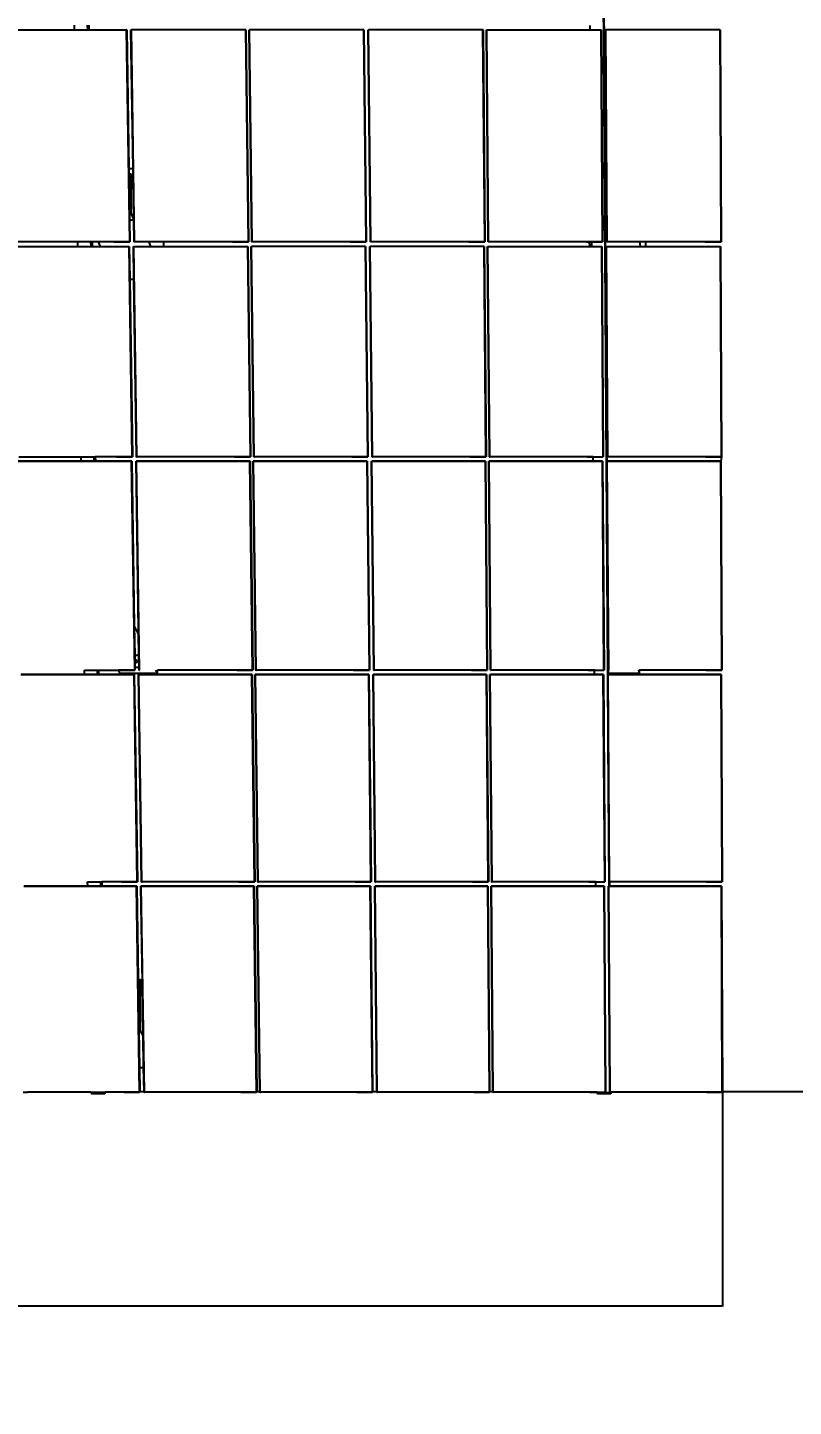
# Model space of a CAD drawing. Header units: inches. Extents: x -1856 to 1878, y -1863 to 1709.
# Drawn here: x -509 to -99, y 499 to 1237 of the extents above; entities that cross this region are included whole.
import ezdxf

# ---------------------------------------------------------------- set-up
doc = ezdxf.new("R2010")
doc.units = ezdxf.units.IN
doc.header["$MEASUREMENT"] = 0
doc.dimstyles.get("Standard").update_dxf_attribs({"dimtxt": 36, "dimasz": 0.18, "dimexe": 0.18, "dimexo": 0.0625, "dimgap": 0.09, "dimtad": 0, "dimtih": 1, "dimtoh": 1, "dimdec": 4, "dimzin": 0, "dimdsep": 46, "dimtxsty": 'Standard', "dimcen": 0.09, "dimclrd": 1, "dimclre": 1, "dimclrt": 1, "dimadec": 0, "dimazin": 0, "dimtfac": 1, "dimtdec": 4, "dimtofl": 0, "dimtmove": 0, "dimatfit": 3, "dimfxl": 1, "dimtolj": 1, "dimtzin": 0, "dimarcsym": 0})

# ---------------------------------------------------------------- blocks, each defined once
blk = doc.blocks.new('*D6')
at = {"color": 1, "lineweight": -2, "transparency": 16777216}
for p, q in [((-1632.23, 667.57), (-1632.23, 552.8)), ((-136.87, 667.83), (-136.87, 552.8)), ((-1632.05, 552.98), (-986.64, 552.98)), ((-137.05, 552.98), (-782.46, 552.98))]:
    blk.add_line(p, q, dxfattribs=at)
at = {"color": 1, "transparency": 16777216}
for points in [[(-1632.05, 553.01), (-1632.05, 552.95), (-1632.23, 552.98)], [(-137.05, 553.01), (-137.05, 552.95), (-136.87, 552.98)]]:
    blk.add_solid(points, dxfattribs=at)
at = {"layer": 'Defpoints', "color": 0, "transparency": 16777216}
for p in [(-1632.23, 667.63), (-136.87, 667.9), (-136.87, 552.98)]:
    blk.add_point(p, dxfattribs=at)
at = {"color": 1, "transparency": 16777216, "insert": (-884.55, 552.98), "char_height": 36, "attachment_point": 5}
blk.add_mtext('\\A1;106\' 11"', dxfattribs=at)

msp = doc.modelspace()

# ---------------------------------------------------------------- linework, layer by layer
for p, q in [((-198.28768, 891.10501), (-202.77583, 1591.82129)), ((-201.1987, 1384.15431), (-199.95598, 1189.83793)), ((-517.11487, 1236.29785), (-483.86446, 1236.29728)), ((-483.86446, 1236.29728), (-483.90159, 1238.69988)), ((-483.86446, 1236.29728), (-476.75067, 1236.29716)), ((-476.75067, 1236.29716), (-476.78726, 1238.69976)), ((-476.75067, 1236.29716), (-476.16676, 1236.29715)), ((-476.2033, 1238.69975), (-476.16676, 1236.29715)), ((-476.16676, 1236.29715), (-455.95873, 1236.29682)), ((-454.26969, 1122.77444), (-455.95873, 1236.29682)), ((-455.86564, 1236.27039), (-455.95873, 1236.29682)), ((-455.86564, 1236.27039), (-454.75953, 1161.91232)), ((-453.58499, 1236.29682), (-453.39695, 1236.29575)), ((-452.48402, 1161.91232), (-453.58499, 1236.29682)), ((-453.39695, 1236.29575), (-453.30774, 1236.29682)), ((-451.7174, 1122.77338), (-453.39695, 1236.29575)), ((-392.1516, 1236.29579), (-453.30774, 1236.29682)), ((-390.69893, 1122.77342), (-392.1516, 1236.29579)), ((-392.07153, 1236.26936), (-392.1516, 1236.29579)), ((-392.07153, 1236.26936), (-390.61945, 1122.77019)), ((-390.32566, 1236.29437), (-390.13763, 1236.2933)), ((-388.87975, 1122.77201), (-390.32566, 1236.29437)), ((-390.13763, 1236.2933), (-390.04842, 1236.29437)), ((-388.69241, 1122.77095), (-390.13763, 1236.2933)), ((-328.89229, 1236.29334), (-390.04842, 1236.29437)), ((-327.67395, 1122.77099), (-328.89229, 1236.29334)), ((-328.82513, 1236.26691), (-328.89229, 1236.29334)), ((-328.82513, 1236.26691), (-327.60729, 1122.76775)), ((-326.51854, 1236.29334), (-326.33051, 1236.29227)), ((-325.309, 1122.77099), (-326.51854, 1236.29334)), ((-326.33051, 1236.29227), (-326.24129, 1236.29334)), ((-325.12166, 1122.76993), (-326.33051, 1236.29227)), ((-265.08517, 1236.29231), (-326.24129, 1236.29334)), ((-264.1032, 1122.76997), (-265.08517, 1236.29231)), ((-265.03105, 1236.26588), (-265.08517, 1236.29231)), ((-265.03105, 1236.26588), (-264.04947, 1122.76673)), ((-263.25924, 1236.29089), (-263.07121, 1236.28982)), ((-262.28403, 1122.76856), (-263.25924, 1236.29089)), ((-263.07121, 1236.28982), (-262.98199, 1236.29089)), ((-262.09669, 1122.7675), (-263.07121, 1236.28982)), ((-262.98199, 1236.29089), (-207.61241, 1236.28996)), ((-207.61241, 1236.28996), (-207.62834, 1238.69255)), ((-207.61241, 1236.28996), (-201.82587, 1236.28986)), ((-201.07823, 1122.76754), (-201.82587, 1236.28986)), ((-201.78466, 1236.26343), (-201.82587, 1236.28986)), ((-201.78466, 1236.26343), (-201.03733, 1122.7643)), ((-199.45213, 1236.28986), (-199.2641, 1236.28879)), ((-199.13957, 1188.26559), (-199.45213, 1236.28986)), ((-199.2641, 1236.28879), (-199.17488, 1236.28986)), ((-198.52595, 1122.76648), (-199.2641, 1236.28879)), ((-138.01877, 1236.28883), (-199.17488, 1236.28986)), ((-137.50749, 1122.76652), (-138.01877, 1236.28883)), ((-137.99059, 1236.26241), (-138.01877, 1236.28883)), ((-137.99059, 1236.26241), (-137.47952, 1122.76328)), ((-199.95598, 1189.83793), (-199.89763, 1189.78101)), ((-199.95598, 1189.83793), (-199.91822, 1183.93227)), ((-199.89763, 1189.78101), (-199.26745, 1188.72018)), ((-199.26745, 1188.72018), (-199.13957, 1188.26559)), ((-199.82611, 1184.02669), (-199.91822, 1183.93227)), ((-199.91822, 1183.93227), (-199.67693, 1146.20275)), ((-199.22249, 1185.10286), (-199.82611, 1184.02669)), ((-199.12156, 1185.49917), (-199.22249, 1185.10286)), ((-199.12156, 1185.49917), (-199.13957, 1188.26559)), ((-198.86311, 1145.7887), (-199.12156, 1185.49917)), ((-452.48402, 1161.91232), (-454.75953, 1161.91232)), ((-454.75953, 1161.91232), (-454.7198, 1159.242)), ((-454.7198, 1159.242), (-453.62692, 1159.242)), ((-454.7198, 1159.242), (-454.41351, 1138.6514)), ((-453.62692, 1159.242), (-453.62692, 1138.6514)), ((-452.39802, 1156.10155), (-453.62692, 1159.242)), ((-452.39802, 1156.10155), (-452.48402, 1161.91232)), ((-452.08235, 1134.77439), (-452.39802, 1156.10155)), ((-199.00163, 1145.82398), (-199.67693, 1146.20275)), ((-199.67693, 1146.20275), (-199.66056, 1143.6438)), ((-198.86311, 1145.7887), (-199.00163, 1145.82398)), ((-198.84384, 1142.82708), (-198.86311, 1145.7887)), ((-453.62692, 1138.6514), (-454.41351, 1138.6514)), ((-454.41351, 1138.6514), (-454.3526, 1134.55691)), ((-452.08235, 1134.77439), (-453.62692, 1138.6514)), ((-198.84384, 1142.82708), (-199.66056, 1143.6438)), ((-199.66056, 1143.6438), (-199.66041, 1143.62069)), ((-198.84369, 1142.80397), (-199.66041, 1143.62069)), ((-199.66041, 1143.62069), (-199.62863, 1138.6514)), ((-198.81666, 1138.6514), (-199.62863, 1138.6514)), ((-199.62863, 1138.6514), (-199.60245, 1134.55691)), ((-198.84369, 1142.80397), (-198.84384, 1142.82708)), ((-198.81666, 1138.6514), (-198.84369, 1142.80397)), ((-198.79001, 1134.55691), (-198.81666, 1138.6514)), ((-454.3526, 1134.55691), (-452.07913, 1134.55691)), ((-454.3526, 1134.55691), (-454.17728, 1122.77121)), ((-452.07913, 1134.55691), (-452.08235, 1134.77439)), ((-451.90474, 1122.77444), (-452.07913, 1134.55691)), ((-199.60245, 1134.55691), (-198.79001, 1134.55691)), ((-199.60245, 1134.55691), (-199.39955, 1102.83141)), ((-198.71328, 1122.76754), (-198.79001, 1134.55691)), ((-482.10964, 1122.77167), (-515.37065, 1122.77223)), ((-454.26969, 1122.77444), (-515.19929, 1122.77546)), ((-482.07242, 1120.36373), (-482.10964, 1122.77167)), ((-475.02166, 1122.77155), (-482.10964, 1122.77167)), ((-474.98498, 1120.36362), (-475.02166, 1122.77155)), ((-474.44039, 1122.77154), (-475.02166, 1122.77155)), ((-474.44039, 1122.77154), (-474.40378, 1120.36361)), ((-470.98787, 1122.77149), (-474.44039, 1122.77154)), ((-469.97776, 1120.36353), (-470.98787, 1122.77149)), ((-454.17728, 1122.77121), (-470.98787, 1122.77149)), ((-462.77202, 1122.77444), (-454.26967, 1122.77302)), ((-454.17728, 1122.77121), (-454.26969, 1122.77444)), ((-454.26967, 1122.77302), (-454.26969, 1122.77444)), ((-452.20225, 1122.77338), (-452.26984, 1122.77338)), ((-451.90474, 1122.77444), (-451.99362, 1122.77338)), ((-451.90474, 1122.77444), (-451.81282, 1122.77121)), ((-451.7174, 1122.77338), (-451.90474, 1122.77444)), ((-443.91645, 1122.77107), (-451.81282, 1122.77121)), ((-451.62852, 1122.77444), (-451.7174, 1122.77338)), ((-390.69893, 1122.77342), (-451.62852, 1122.77444)), ((-442.96441, 1120.36312), (-443.91645, 1122.77107)), ((-436.03279, 1122.77094), (-443.91645, 1122.77107)), ((-436.03279, 1120.36301), (-436.03279, 1122.77094)), ((-390.61945, 1122.77019), (-436.03279, 1122.77094)), ((-399.20126, 1122.77342), (-390.69891, 1122.772)), ((-390.61945, 1122.77019), (-390.69893, 1122.77342)), ((-390.69891, 1122.772), (-390.69893, 1122.77342)), ((-389.17727, 1122.77095), (-389.24486, 1122.77095)), ((-388.87975, 1122.77201), (-388.96864, 1122.77095)), ((-388.87975, 1122.77201), (-388.80065, 1122.76877)), ((-388.69241, 1122.77095), (-388.87975, 1122.77201)), ((-327.60729, 1122.76775), (-388.80065, 1122.76877)), ((-388.60353, 1122.77201), (-388.69241, 1122.77095)), ((-327.67395, 1122.77099), (-388.60353, 1122.77201)), ((-336.17628, 1122.77098), (-327.67393, 1122.76957)), ((-327.60729, 1122.76775), (-327.67395, 1122.77099)), ((-327.67393, 1122.76957), (-327.67395, 1122.77099)), ((-325.60651, 1122.76993), (-325.6741, 1122.76993)), ((-325.309, 1122.77099), (-325.39788, 1122.76993)), ((-325.309, 1122.77099), (-325.24283, 1122.76775)), ((-325.12166, 1122.76993), (-325.309, 1122.77099)), ((-264.04947, 1122.76673), (-325.24283, 1122.76775)), ((-325.03278, 1122.77099), (-325.12166, 1122.76993)), ((-264.1032, 1122.76997), (-325.03278, 1122.77099)), ((-272.60552, 1122.76996), (-264.10318, 1122.76855)), ((-264.04947, 1122.76673), (-264.1032, 1122.76997)), ((-264.10318, 1122.76855), (-264.1032, 1122.76997)), ((-262.58155, 1122.7675), (-262.64914, 1122.7675)), ((-262.28403, 1122.76856), (-262.37291, 1122.7675)), ((-262.28403, 1122.76856), (-262.23068, 1122.76532)), ((-262.09669, 1122.7675), (-262.28403, 1122.76856)), ((-208.16983, 1122.76442), (-262.23068, 1122.76532)), ((-262.00781, 1122.76856), (-262.09669, 1122.7675)), ((-201.07823, 1122.76754), (-262.00781, 1122.76856)), ((-209.58056, 1122.76753), (-201.07822, 1122.76611)), ((-207.72338, 1120.35648), (-208.16983, 1122.76442)), ((-206.85947, 1122.7644), (-208.16983, 1122.76442)), ((-206.8435, 1120.35646), (-206.85947, 1122.7644)), ((-201.03733, 1122.7643), (-206.85947, 1122.7644)), ((-201.03733, 1122.7643), (-201.07823, 1122.76754)), ((-201.07822, 1122.76611), (-201.07823, 1122.76754)), ((-199.0108, 1122.76648), (-199.07839, 1122.76648)), ((-198.71328, 1122.76754), (-198.80217, 1122.76648)), ((-198.71328, 1122.76754), (-198.67286, 1122.7643)), ((-198.52595, 1122.76648), (-198.71328, 1122.76754)), ((-181.09869, 1122.76401), (-198.67286, 1122.7643)), ((-198.43706, 1122.76754), (-198.52595, 1122.76648)), ((-137.50749, 1122.76652), (-198.43706, 1122.76754)), ((-180.71029, 1120.35606), (-181.09869, 1122.76401)), ((-177.88361, 1122.76395), (-181.09869, 1122.76401)), ((-177.88361, 1120.35602), (-177.88361, 1122.76395)), ((-137.47952, 1122.76328), (-177.88361, 1122.76395)), ((-146.00982, 1122.76651), (-137.50749, 1122.76509)), ((-137.47952, 1122.76328), (-137.50749, 1122.76652)), ((-137.50749, 1122.76509), (-137.50749, 1122.76652)), ((-515.52369, 1120.3643), (-482.07242, 1120.36373)), ((-482.07242, 1120.36373), (-474.98498, 1120.36362)), ((-474.98498, 1120.36362), (-474.40378, 1120.36361)), ((-474.40378, 1120.36361), (-469.97776, 1120.36353)), ((-469.97776, 1120.36353), (-454.5989, 1120.36328)), ((-452.92125, 1007.69662), (-454.5989, 1120.36328)), ((-454.50644, 1120.36053), (-454.5989, 1120.36328)), ((-454.50644, 1120.36053), (-454.24547, 1102.83141)), ((-452.23414, 1120.36328), (-452.04681, 1120.36222)), ((-451.97444, 1102.83141), (-452.23414, 1120.36328)), ((-452.04681, 1120.36222), (-451.95794, 1120.36328)), ((-450.37859, 1007.69637), (-452.04681, 1120.36222)), ((-451.95794, 1120.36328), (-442.96441, 1120.36312)), ((-442.96441, 1120.36312), (-436.03279, 1120.36301)), ((-436.03279, 1120.36301), (-391.03316, 1120.36226)), ((-389.59009, 1007.69561), (-391.03316, 1120.36226)), ((-390.95362, 1120.35951), (-391.03316, 1120.36226)), ((-390.95362, 1120.35951), (-389.51114, 1007.7157)), ((-389.21413, 1120.36084), (-389.02681, 1120.35978)), ((-387.77777, 1007.69421), (-389.21413, 1120.36084)), ((-389.02681, 1120.35978), (-388.93793, 1120.36084)), ((-387.59115, 1007.69396), (-389.02681, 1120.35978)), ((-328.01316, 1120.35982), (-388.93793, 1120.36084)), ((-326.80266, 1007.69319), (-328.01316, 1120.35982)), ((-327.94644, 1120.35708), (-328.01316, 1120.35982)), ((-327.94644, 1120.35708), (-326.73643, 1007.71329)), ((-325.6484, 1120.35982), (-325.46107, 1120.35876)), ((-324.44662, 1007.69319), (-325.6484, 1120.35982)), ((-325.46107, 1120.35876), (-325.3722, 1120.35982)), ((-324.26, 1007.69295), (-325.46107, 1120.35876)), ((-264.44743, 1120.3588), (-325.3722, 1120.35982)), ((-263.47151, 1007.69218), (-264.44743, 1120.3588)), ((-264.39364, 1120.35606), (-264.44743, 1120.3588)), ((-264.39364, 1120.35606), (-263.41812, 1007.71228)), ((-262.6284, 1120.35739), (-262.44108, 1120.35633)), ((-261.6592, 1007.69078), (-262.6284, 1120.35739)), ((-262.44108, 1120.35633), (-262.3522, 1120.35739)), ((-261.47257, 1007.69053), (-262.44108, 1120.35633)), ((-262.3522, 1120.35739), (-207.72338, 1120.35648)), ((-207.72338, 1120.35648), (-206.8435, 1120.35646)), ((-206.8435, 1120.35646), (-201.42744, 1120.35637)), ((-200.68409, 1007.68977), (-201.42744, 1120.35637)), ((-201.38647, 1120.35363), (-201.42744, 1120.35637)), ((-201.38647, 1120.35363), (-200.64342, 1007.70986)), ((-199.06268, 1120.35637), (-198.87536, 1120.35531)), ((-198.94841, 1102.83141), (-199.06268, 1120.35637)), ((-198.87536, 1120.35531), (-198.78648, 1120.35637)), ((-198.14143, 1007.68952), (-198.87536, 1120.35531)), ((-198.78648, 1120.35637), (-180.71029, 1120.35606)), ((-180.71029, 1120.35606), (-177.88361, 1120.35602)), ((-177.88361, 1120.35602), (-137.86172, 1120.35535)), ((-137.35296, 1007.68875), (-137.86172, 1120.35535)), ((-137.83368, 1120.35261), (-137.86172, 1120.35535)), ((-137.83368, 1120.35261), (-137.32512, 1007.70885)), ((-454.24547, 1102.83141), (-451.97444, 1102.83141)), ((-454.24547, 1102.83141), (-452.82946, 1007.71672)), ((-450.56521, 1007.69662), (-451.97444, 1102.83141)), ((-199.39955, 1102.83141), (-198.94841, 1102.83141)), ((-199.39955, 1102.83141), (-198.47211, 957.81115)), ((-198.32806, 1007.68977), (-198.94841, 1102.83141)), ((-514.11544, 1005.32369), (-480.29419, 1005.32321)), ((-453.24931, 1005.30218), (-513.94448, 1005.30319)), ((-513.6212, 1007.69763), (-480.33089, 1007.69698)), ((-480.29419, 1005.32321), (-480.33089, 1007.69698)), ((-480.33089, 1007.69698), (-473.26905, 1007.69684)), ((-480.29419, 1005.32321), (-473.2329, 1005.32309)), ((-473.2329, 1005.32309), (-473.26905, 1007.69684)), ((-473.26905, 1007.69684), (-472.69046, 1007.69683)), ((-473.2329, 1005.32309), (-472.65437, 1005.32308)), ((-472.69046, 1007.69683), (-472.65437, 1005.32308)), ((-452.92125, 1007.69662), (-472.69046, 1007.69683)), ((-472.65437, 1005.32308), (-453.15746, 1005.32276)), ((-461.39153, 1007.69661), (-452.92123, 1007.69521)), ((-453.15746, 1005.32276), (-453.24931, 1005.30218)), ((-451.58291, 893.48161), (-453.24931, 1005.30218)), ((-453.15746, 1005.32276), (-451.84798, 917.43396)), ((-452.82946, 1007.71672), (-452.92125, 1007.69662)), ((-452.92123, 1007.69521), (-452.92125, 1007.69662)), ((-450.8616, 1007.69557), (-450.92894, 1007.69557)), ((-450.89346, 1005.30218), (-450.89241, 1005.30218)), ((-449.5534, 914.91032), (-450.89346, 1005.30218)), ((-450.89241, 1005.30218), (-450.80209, 1005.32268)), ((-450.89241, 1005.30218), (-450.70683, 1005.30113)), ((-450.80209, 1005.32268), (-389.84412, 1005.32175)), ((-450.70683, 1005.30113), (-450.6183, 1005.30218)), ((-449.0498, 893.48137), (-450.70683, 1005.30113)), ((-450.56521, 1007.69662), (-450.65376, 1007.69557)), ((-389.92313, 1005.30117), (-450.6183, 1005.30218)), ((-450.52168, 1007.69637), (-450.56521, 1007.69662)), ((-450.52168, 1007.69637), (-450.37859, 1007.69637)), ((-450.37859, 1007.69637), (-450.31095, 1007.69637)), ((-450.29003, 1007.69662), (-450.31095, 1007.69637)), ((-389.59009, 1007.69561), (-450.29003, 1007.69662)), ((-398.06037, 1007.6956), (-389.59007, 1007.69419)), ((-389.84412, 1005.32175), (-389.92313, 1005.30117)), ((-388.48956, 893.48061), (-389.92313, 1005.30117)), ((-389.84412, 1005.32175), (-388.41113, 893.52369)), ((-389.51114, 1007.7157), (-389.59009, 1007.69561)), ((-389.59007, 1007.69419), (-389.59009, 1007.69561)), ((-388.07417, 1007.69315), (-388.1415, 1007.69315)), ((-388.03232, 1005.32035), (-388.11096, 1005.29977)), ((-388.11096, 1005.29977), (-387.92434, 1005.29872)), ((-386.68405, 893.47922), (-388.11096, 1005.29977)), ((-388.03232, 1005.32035), (-327.07435, 1005.31933)), ((-387.92434, 1005.29872), (-387.8358, 1005.29977)), ((-386.49813, 893.47897), (-387.92434, 1005.29872)), ((-387.77777, 1007.69421), (-387.86632, 1007.69315)), ((-327.14064, 1005.29875), (-387.8358, 1005.29977)), ((-387.73424, 1007.69396), (-387.77777, 1007.69421)), ((-387.73424, 1007.69396), (-387.59115, 1007.69396)), ((-387.59115, 1007.69396), (-387.52351, 1007.69396)), ((-387.50259, 1007.69421), (-387.52351, 1007.69396)), ((-326.80266, 1007.69319), (-387.50259, 1007.69421)), ((-335.27294, 1007.69319), (-326.80264, 1007.69178)), ((-327.07435, 1005.31933), (-327.14064, 1005.29875)), ((-325.93789, 893.47821), (-327.14064, 1005.29875)), ((-327.07435, 1005.31933), (-325.87209, 893.52129)), ((-326.73643, 1007.71329), (-326.80266, 1007.69319)), ((-326.80264, 1007.69178), (-326.80266, 1007.69319)), ((-324.74302, 1007.69214), (-324.81035, 1007.69214)), ((-324.71898, 1005.31933), (-324.78479, 1005.29875)), ((-324.78479, 1005.29875), (-324.59817, 1005.2977)), ((-323.59071, 893.47821), (-324.78479, 1005.29875)), ((-324.71898, 1005.31933), (-263.76102, 1005.31832)), ((-324.59817, 1005.2977), (-324.50963, 1005.29875)), ((-323.40478, 893.47797), (-324.59817, 1005.2977)), ((-324.44662, 1007.69319), (-324.53517, 1007.69214)), ((-263.81448, 1005.29774), (-324.50963, 1005.29875)), ((-324.40309, 1007.69295), (-324.44662, 1007.69319)), ((-324.40309, 1007.69295), (-324.26, 1007.69295)), ((-324.26, 1007.69295), (-324.19236, 1007.69294)), ((-324.17144, 1007.69319), (-324.19236, 1007.69294)), ((-263.47151, 1007.69218), (-324.17144, 1007.69319)), ((-271.94179, 1007.69218), (-263.4715, 1007.69077)), ((-263.76102, 1005.31832), (-263.81448, 1005.29774)), ((-262.84455, 893.47721), (-263.81448, 1005.29774)), ((-263.76102, 1005.31832), (-262.79149, 893.52029)), ((-263.41812, 1007.71228), (-263.47151, 1007.69218)), ((-263.4715, 1007.69077), (-263.47151, 1007.69218)), ((-261.95559, 1007.68973), (-262.02293, 1007.68973)), ((-261.94922, 1005.31692), (-262.00231, 1005.29634)), ((-262.00231, 1005.29634), (-261.8157, 1005.29529)), ((-261.03905, 893.47582), (-262.00231, 1005.29634)), ((-261.94922, 1005.31692), (-206.08051, 1005.31599)), ((-261.8157, 1005.29529), (-261.72715, 1005.29634)), ((-260.85313, 893.47557), (-261.8157, 1005.29529)), ((-261.6592, 1007.69078), (-261.74775, 1007.68973)), ((-201.03201, 1005.29533), (-261.72715, 1005.29634)), ((-261.61567, 1007.69053), (-261.6592, 1007.69078)), ((-261.61567, 1007.69053), (-261.47257, 1007.69053)), ((-261.47257, 1007.69053), (-261.40494, 1007.69053)), ((-261.38402, 1007.69078), (-261.40494, 1007.69053)), ((-206.09625, 1007.68976), (-261.38402, 1007.69078)), ((-209.15437, 1007.68976), (-200.68408, 1007.68835)), ((-206.09625, 1007.68976), (-200.68409, 1007.68977)), ((-206.08051, 1005.31599), (-206.09625, 1007.68976)), ((-206.08051, 1005.31599), (-200.99127, 1005.31591)), ((-200.99127, 1005.31591), (-201.03201, 1005.29533)), ((-200.2929, 893.47481), (-201.03201, 1005.29533)), ((-200.99127, 1005.31591), (-200.25247, 893.51789)), ((-200.64342, 1007.70986), (-200.68409, 1007.68977)), ((-200.68408, 1007.68835), (-200.68409, 1007.68977)), ((-198.62446, 1007.68871), (-198.69179, 1007.68871)), ((-198.6359, 1005.31591), (-198.67616, 1005.29533)), ((-198.67616, 1005.29533), (-198.48954, 1005.29428)), ((-198.3648, 957.63051), (-198.67616, 1005.29533)), ((-198.6359, 1005.31591), (-137.67795, 1005.3149)), ((-198.48954, 1005.29428), (-198.401, 1005.29533)), ((-197.75979, 893.47457), (-198.48954, 1005.29428)), ((-198.32806, 1007.68977), (-198.41661, 1007.68871)), ((-137.70586, 1005.29432), (-198.401, 1005.29533)), ((-198.28452, 1007.68952), (-198.32806, 1007.68977)), ((-198.28452, 1007.68952), (-198.14143, 1007.68952)), ((-198.14143, 1007.68952), (-198.0738, 1007.68952)), ((-198.05288, 1007.68977), (-198.0738, 1007.68952)), ((-137.35296, 1007.68875), (-198.05288, 1007.68977)), ((-145.82324, 1007.68875), (-137.35295, 1007.68734)), ((-137.35295, 1007.68734), (-137.70586, 1005.29432)), ((-137.67795, 1005.3149), (-137.70586, 1005.29432)), ((-137.19957, 893.47381), (-137.70586, 1005.29432)), ((-137.67795, 1005.3149), (-137.17187, 893.51689)), ((-137.32512, 1007.70885), (-137.35296, 1007.68875)), ((-137.35295, 1007.68734), (-137.35296, 1007.68875)), ((-198.47211, 957.81115), (-198.3648, 957.63051)), ((-198.47211, 957.81115), (-198.43542, 952.0751)), ((-198.32959, 952.24128), (-198.3648, 957.63051)), ((-198.40573, 952.10554), (-198.43542, 952.0751)), ((-198.43542, 952.0751), (-198.19774, 914.91032)), ((-198.32959, 952.24128), (-198.40573, 952.10554)), ((-198.08574, 914.91032), (-198.32959, 952.24128)), ((-450.60505, 914.91032), (-451.84798, 917.43396)), ((-451.84798, 917.43396), (-451.60844, 901.35725)), ((-450.60505, 914.91032), (-449.5534, 914.91032)), ((-449.52077, 912.70879), (-450.60505, 914.91032)), ((-449.52077, 912.70879), (-449.5534, 914.91032)), ((-449.35706, 901.6659), (-449.52077, 912.70879)), ((-198.19774, 914.91032), (-198.08574, 914.91032)), ((-198.19774, 914.91032), (-198.19512, 914.49968)), ((-198.07957, 913.96655), (-198.19512, 914.49968)), ((-198.19512, 914.49968), (-198.15137, 907.65932)), ((-198.07957, 913.96655), (-198.08574, 914.91032)), ((-198.03911, 907.77158), (-198.07957, 913.96655)), ((-451.58558, 901.35143), (-451.60844, 901.35725)), ((-451.60844, 901.35725), (-451.57701, 899.24736)), ((-450.4236, 901.36587), (-451.58558, 901.35143)), ((-449.35706, 901.6659), (-450.4236, 901.36587)), ((-449.31707, 898.96894), (-449.35706, 901.6659)), ((-198.15137, 907.65932), (-198.03911, 907.77158)), ((-198.15137, 907.65932), (-198.12536, 903.59204)), ((-198.01106, 903.47774), (-198.12536, 903.59204)), ((-198.12536, 903.59204), (-198.12525, 903.57526)), ((-198.01095, 903.46096), (-198.12525, 903.57526)), ((-198.12525, 903.57526), (-198.06975, 894.89752)), ((-198.01106, 903.47774), (-198.03911, 907.77158)), ((-198.01095, 903.46096), (-198.01106, 903.47774)), ((-197.95501, 894.89752), (-198.01095, 903.46096)), ((-478.52938, 891.15052), (-478.56542, 893.48197)), ((-478.56542, 893.48197), (-471.52954, 893.48183)), ((-471.49403, 891.15041), (-471.52954, 893.48183)), ((-471.52954, 893.48183), (-470.95361, 893.48182)), ((-470.95361, 893.48182), (-470.91816, 891.1504)), ((-470.95361, 893.48182), (-460.18125, 893.48161)), ((-459.29946, 891.76952), (-460.18125, 893.48161)), ((-451.58291, 893.48161), (-460.18125, 893.48161)), ((-460.02139, 893.48161), (-451.58289, 893.48021)), ((-451.49174, 893.52469), (-451.58291, 893.48161)), ((-451.58289, 893.48021), (-451.58291, 893.48161)), ((-451.57701, 899.24736), (-451.5534, 899.26548)), ((-451.57701, 899.24736), (-451.57611, 899.1873)), ((-451.57611, 899.1873), (-451.53138, 899.22163)), ((-451.57611, 899.1873), (-451.56706, 898.57943)), ((-451.5534, 898.56895), (-451.56706, 898.57943)), ((-451.56706, 898.57943), (-451.56665, 898.55219)), ((-451.53138, 898.52513), (-451.56665, 898.55219)), ((-451.56665, 898.55219), (-451.56638, 898.53426)), ((-451.56638, 898.53426), (-451.53847, 898.51285)), ((-451.56638, 898.53426), (-451.56058, 898.14465)), ((-451.33092, 898.23978), (-451.56058, 898.14465)), ((-451.56058, 898.14465), (-451.55427, 897.72141)), ((-451.05944, 897.22658), (-451.55427, 897.72141)), ((-451.55427, 897.72141), (-451.55411, 897.71071)), ((-451.04878, 897.20537), (-451.55411, 897.71071)), ((-451.55411, 897.71071), (-451.5122, 894.89752)), ((-451.5534, 899.26548), (-451.45641, 899.30565)), ((-451.45641, 898.52878), (-451.5534, 898.56895)), ((-451.53847, 898.51285), (-451.43807, 898.47126)), ((-451.53138, 899.22163), (-451.4344, 899.2618)), ((-451.4344, 898.48496), (-451.53138, 898.52513)), ((-449.25671, 894.89752), (-451.5122, 894.89752)), ((-451.5122, 894.89752), (-451.49174, 893.52469)), ((-451.45641, 899.30565), (-451.35233, 899.31936)), ((-451.35233, 898.51507), (-451.45641, 898.52878)), ((-451.43807, 898.47126), (-451.33032, 898.45707)), ((-451.4344, 899.2618), (-451.33032, 899.2755)), ((-451.33032, 898.47126), (-451.4344, 898.48496)), ((-451.35233, 899.31936), (-451.24825, 899.30565)), ((-451.24825, 898.52878), (-451.35233, 898.51507)), ((-451.05944, 898.27552), (-451.33092, 898.23978)), ((-451.33032, 899.2755), (-451.22624, 899.2618)), ((-451.33032, 898.47126), (-451.33032, 898.87338)), ((-451.22624, 898.48496), (-451.33032, 898.47126)), ((-451.33032, 898.45707), (-451.22257, 898.47126)), ((-451.33032, 898.45707), (-451.33032, 898.47126)), ((-451.24825, 899.30565), (-451.15126, 899.26548)), ((-451.15126, 898.56895), (-451.24825, 898.52878)), ((-451.22624, 899.2618), (-451.12926, 899.22163)), ((-451.12926, 898.52513), (-451.22624, 898.48496)), ((-451.22257, 898.47126), (-451.12217, 898.51285)), ((-451.15126, 899.26548), (-451.06797, 899.20157)), ((-451.06797, 898.63286), (-451.15126, 898.56895)), ((-451.12926, 899.22163), (-451.04598, 899.15772)), ((-451.04598, 898.58904), (-451.12926, 898.52513)), ((-451.12217, 898.51285), (-451.03595, 898.57901)), ((-451.06797, 899.20157), (-451.00407, 899.11828)), ((-451.00407, 898.71614), (-451.06797, 898.63286)), ((-450.78795, 898.23978), (-451.05944, 898.27552)), ((-450.32511, 897.9609), (-451.05944, 897.22658)), ((-451.04878, 897.20537), (-451.05944, 897.22658)), ((-450.30708, 897.94707), (-451.04878, 897.20537)), ((-451.04598, 899.15772), (-450.9904, 899.08529)), ((-450.98207, 898.67232), (-451.04598, 898.58904)), ((-450.96979, 899.08153), (-451.03595, 899.16775)), ((-451.03595, 898.57901), (-450.96979, 898.66523)), ((-451.03595, 898.57901), (-451.03595, 897.22658)), ((-450.98207, 899.07444), (-451.00407, 899.11828)), ((-451.00407, 899.11828), (-450.9904, 899.08529)), ((-450.96389, 898.81313), (-451.00407, 898.71614)), ((-450.9904, 899.08529), (-450.98207, 899.07444)), ((-450.9904, 899.08529), (-450.96389, 899.0213)), ((-450.98207, 899.07444), (-450.9419, 898.97746)), ((-450.9419, 898.7693), (-450.98207, 898.67232)), ((-450.9282, 898.98113), (-450.96979, 899.08153)), ((-450.96979, 898.66523), (-450.9282, 898.76563)), ((-450.96389, 899.0213), (-450.95019, 898.91721)), ((-450.95019, 898.91721), (-450.96389, 898.81313)), ((-450.9419, 898.97746), (-450.9282, 898.87338)), ((-450.9282, 898.87338), (-450.9419, 898.7693)), ((-450.91401, 898.87338), (-450.9282, 898.98113)), ((-450.9282, 898.76563), (-450.91401, 898.87338)), ((-450.53497, 898.13499), (-450.78795, 898.23978)), ((-450.31772, 897.96829), (-450.53497, 898.13499)), ((-450.31772, 897.96829), (-450.32511, 897.9609)), ((-450.30708, 897.94707), (-450.32511, 897.9609)), ((-449.31707, 898.96894), (-450.31772, 897.96829)), ((-450.30708, 897.94707), (-450.31772, 897.96829)), ((-449.31661, 898.93754), (-450.30708, 897.94707)), ((-449.531, 893.48057), (-449.59808, 893.48057)), ((-449.23572, 893.48161), (-449.32394, 893.48057)), ((-449.31661, 898.93754), (-449.31707, 898.96894)), ((-449.25671, 894.89752), (-449.31661, 898.93754)), ((-449.23572, 893.48161), (-449.25671, 894.89752)), ((-449.19235, 893.48137), (-449.23572, 893.48161)), ((-449.19235, 893.48137), (-449.0498, 893.48137)), ((-449.0498, 893.48137), (-448.98241, 893.48137)), ((-439.3566, 891.76952), (-440.20003, 893.48144)), ((-439.3566, 891.76952), (-439.3566, 893.48142)), ((-388.48956, 893.48061), (-439.3566, 893.48142)), ((-396.92804, 893.4806), (-388.48954, 893.47921)), ((-388.41113, 893.52369), (-388.48956, 893.48061)), ((-388.48954, 893.47921), (-388.48956, 893.48061)), ((-386.97933, 893.47817), (-387.04641, 893.47817)), ((-386.68405, 893.47922), (-386.77226, 893.47817)), ((-386.64068, 893.47897), (-386.68405, 893.47922)), ((-386.64068, 893.47897), (-386.49813, 893.47897)), ((-386.49813, 893.47897), (-386.43074, 893.47897)), ((-325.93789, 893.47821), (-386.4099, 893.47922)), ((-334.37637, 893.47821), (-325.93788, 893.47681)), ((-325.87209, 893.52129), (-325.93789, 893.47821)), ((-325.93788, 893.47681), (-325.93789, 893.47821)), ((-323.88599, 893.47717), (-323.95307, 893.47717)), ((-323.59071, 893.47821), (-323.67892, 893.47717)), ((-323.54733, 893.47797), (-323.59071, 893.47821)), ((-323.54733, 893.47797), (-323.40478, 893.47797)), ((-323.40478, 893.47797), (-323.3374, 893.47797)), ((-262.84455, 893.47721), (-323.31656, 893.47821)), ((-271.28303, 893.4772), (-262.84454, 893.47581)), ((-262.79149, 893.52029), (-262.84455, 893.47721)), ((-262.84454, 893.47581), (-262.84455, 893.47721)), ((-261.33433, 893.47477), (-261.40141, 893.47477)), ((-261.03905, 893.47582), (-261.12727, 893.47477)), ((-260.99568, 893.47557), (-261.03905, 893.47582)), ((-260.99568, 893.47557), (-260.85313, 893.47557)), ((-260.85313, 893.47557), (-260.78574, 893.47557)), ((-205.33874, 893.47481), (-260.7649, 893.47582)), ((-208.73138, 893.47481), (-200.29289, 893.47341)), ((-205.32328, 891.14336), (-205.33874, 893.47481)), ((-205.33874, 893.47481), (-200.2929, 893.47481)), ((-200.25247, 893.51789), (-200.2929, 893.47481)), ((-200.29289, 893.47341), (-200.2929, 893.47481)), ((-198.241, 893.47377), (-198.30808, 893.47377)), ((-197.95501, 894.89752), (-198.06975, 894.89752)), ((-198.06975, 894.89752), (-198.04975, 891.76952)), ((-197.94571, 893.47481), (-198.03394, 893.47377)), ((-197.94571, 893.47481), (-197.95501, 894.89752)), ((-197.90235, 893.47457), (-197.94571, 893.47481)), ((-197.90235, 893.47457), (-197.75979, 893.47457)), ((-197.75979, 893.47457), (-197.69241, 893.47456)), ((-181.20742, 891.76952), (-181.55387, 893.47449)), ((-181.55387, 893.47449), (-181.20742, 893.47449)), ((-181.20742, 891.76952), (-181.20742, 893.47449)), ((-137.19957, 893.47381), (-181.20742, 893.47449)), ((-145.63805, 893.4738), (-137.19957, 893.4724)), ((-137.17187, 893.51689), (-137.19957, 893.47381)), ((-137.19957, 893.4724), (-137.19957, 893.47381)), ((-512.54778, 891.15108), (-478.52938, 891.15052)), ((-451.90986, 891.10653), (-512.37714, 891.10753)), ((-478.52938, 891.15052), (-471.49403, 891.15041)), ((-471.49403, 891.15041), (-470.91816, 891.1504)), ((-470.91816, 891.1504), (-451.81864, 891.15008)), ((-439.3566, 891.76952), (-459.29946, 891.76952)), ((-451.81864, 891.15008), (-451.90986, 891.10653)), ((-450.25461, 780.12254), (-451.90986, 891.10653)), ((-451.81864, 891.15008), (-450.16405, 780.18826)), ((-449.47211, 891.15008), (-449.56286, 891.10653)), ((-449.56286, 891.10653), (-449.37694, 891.10548)), ((-447.9162, 780.12254), (-449.56286, 891.10653)), ((-449.47211, 891.15008), (-388.74297, 891.14908)), ((-449.37694, 891.10548), (-449.28873, 891.10653)), ((-447.73097, 780.1223), (-449.37694, 891.10548)), ((-388.82146, 891.10552), (-449.28873, 891.10653)), ((-388.74297, 891.14908), (-388.82146, 891.10552)), ((-387.39728, 780.12154), (-388.82146, 891.10552)), ((-388.74297, 891.14908), (-387.31937, 780.18726)), ((-386.93796, 891.14768), (-387.01609, 891.10413)), ((-387.01609, 891.10413), (-386.83017, 891.10309)), ((-385.59853, 780.12016), (-387.01609, 891.10413)), ((-386.93796, 891.14768), (-326.20883, 891.14668)), ((-386.83017, 891.10309), (-386.74196, 891.10413)), ((-385.4133, 780.11992), (-386.83017, 891.10309)), ((-326.27469, 891.10312), (-386.74196, 891.10413)), ((-326.20883, 891.14668), (-326.27469, 891.10312)), ((-325.07962, 780.11917), (-326.27469, 891.10312)), ((-326.20883, 891.14668), (-325.01423, 780.18488)), ((-323.8623, 891.14668), (-323.92769, 891.10312)), ((-323.92769, 891.10312), (-323.74177, 891.10208)), ((-322.74121, 780.11917), (-323.92769, 891.10312)), ((-323.8623, 891.14668), (-263.13317, 891.14568)), ((-323.74177, 891.10208), (-323.65356, 891.10312)), ((-322.55598, 780.11892), (-323.74177, 891.10208)), ((-263.1863, 891.10212), (-323.65356, 891.10312)), ((-263.13317, 891.14568), (-263.1863, 891.10212)), ((-262.2223, 780.11817), (-263.1863, 891.10212)), ((-263.13317, 891.14568), (-262.16956, 780.18389)), ((-261.32817, 891.14428), (-261.38093, 891.10073)), ((-261.38093, 891.10073), (-261.19502, 891.09968)), ((-260.42355, 780.11679), (-261.38093, 891.10073)), ((-261.32817, 891.14428), (-205.32328, 891.14336)), ((-261.19502, 891.09968), (-261.10681, 891.10073)), ((-260.23832, 780.11654), (-261.19502, 891.09968)), ((-200.63955, 891.09972), (-261.10681, 891.10073)), ((-205.32328, 891.14336), (-200.59905, 891.14328)), ((-200.59905, 891.14328), (-200.63955, 891.09972)), ((-199.90465, 780.11579), (-200.63955, 891.09972)), ((-200.59905, 891.14328), (-199.86444, 780.18151)), ((-198.28768, 891.10501), (-198.29255, 891.09972)), ((-198.29255, 891.09972), (-198.10663, 891.09868)), ((-198.06225, 855.90946), (-198.29255, 891.09972)), ((-198.25252, 891.14328), (-198.28768, 891.10501)), ((-198.25252, 891.14328), (-198.04574, 891.14328)), ((-198.10663, 891.09868), (-198.01842, 891.09972)), ((-197.38101, 780.11555), (-198.10663, 891.09868)), ((-181.20742, 891.76952), (-198.04975, 891.76952)), ((-198.04975, 891.76952), (-198.04574, 891.14328)), ((-198.04574, 891.14328), (-137.5234, 891.14228)), ((-137.55117, 891.09872), (-198.01842, 891.09972)), ((-137.5234, 891.14228), (-137.55117, 891.09872)), ((-137.04734, 780.11479), (-137.55117, 891.09872)), ((-137.5234, 891.14228), (-137.01978, 780.18051)), ((-197.56211, 777.82462), (-198.06225, 855.90946)), ((-197.56624, 780.11579), (-198.06225, 855.90946)), ((-510.99185, 777.83237), (-476.77776, 777.83181)), ((-450.58044, 777.76519), (-510.82154, 777.76619)), ((-476.77776, 777.83181), (-476.81318, 780.12289)), ((-476.81318, 780.12289), (-469.80306, 780.12275)), ((-476.77776, 777.83181), (-469.76816, 777.83169)), ((-469.76816, 777.83169), (-469.80306, 780.12275)), ((-469.80306, 780.12275), (-469.22977, 780.12274)), ((-469.76816, 777.83169), (-469.19493, 777.83168)), ((-469.22977, 780.12274), (-469.19493, 777.83168)), ((-450.25461, 780.12254), (-469.22977, 780.12274)), ((-469.19493, 777.83168), (-450.48982, 777.83138)), ((-458.66152, 780.12254), (-450.25459, 780.12115)), ((-450.48982, 777.83138), (-450.58044, 777.76519)), ((-448.93621, 667.60844), (-450.58044, 777.76519)), ((-450.48982, 777.83138), (-449.74088, 727.64519)), ((-450.16405, 780.18826), (-450.25461, 780.12254)), ((-450.25459, 780.12115), (-450.25461, 780.12254)), ((-448.21038, 780.12151), (-448.27721, 780.12151)), ((-448.15207, 777.83138), (-448.24222, 777.76519)), ((-448.24222, 777.76519), (-448.05699, 777.76415)), ((-447.47138, 725.8529), (-448.24222, 777.76519)), ((-448.15207, 777.83138), (-387.65005, 777.83038)), ((-448.05699, 777.76415), (-447.96912, 777.76519)), ((-446.42198, 667.60819), (-448.05699, 777.76415)), ((-447.9162, 780.12254), (-448.00408, 780.12151)), ((-387.72803, 777.76419), (-447.96912, 777.76519)), ((-447.87299, 780.1223), (-447.9162, 780.12254)), ((-447.87299, 780.1223), (-447.73097, 780.1223)), ((-447.73097, 780.1223), (-447.66384, 780.1223)), ((-387.39728, 780.12154), (-447.64308, 780.12254)), ((-395.80419, 780.12154), (-387.39727, 780.12015)), ((-387.65005, 777.83038), (-387.72803, 777.76419)), ((-386.31315, 667.60745), (-387.72803, 777.76419)), ((-387.65005, 777.83038), (-386.23833, 667.89713)), ((-387.31937, 780.18726), (-387.39728, 780.12154)), ((-387.39727, 780.12015), (-387.39728, 780.12154)), ((-385.8927, 780.11913), (-385.95953, 780.11913)), ((-385.85179, 777.829), (-385.92941, 777.76281)), ((-385.92941, 777.76281), (-385.74419, 777.76177)), ((-384.52482, 667.89713), (-385.92941, 777.76281)), ((-385.85179, 777.829), (-325.34978, 777.828)), ((-385.74419, 777.76177), (-385.65631, 777.76281)), ((-384.33656, 667.60583), (-385.74419, 777.76177)), ((-385.59853, 780.12016), (-385.68641, 780.11913)), ((-325.41522, 777.76181), (-385.65631, 777.76281)), ((-385.55532, 780.11992), (-385.59853, 780.12016)), ((-385.55532, 780.11992), (-385.4133, 780.11992)), ((-385.4133, 780.11992), (-385.34617, 780.11992)), ((-325.07962, 780.11917), (-385.32541, 780.12016)), ((-333.48653, 780.11916), (-325.0796, 780.11777)), ((-325.34978, 777.828), (-325.41522, 777.76181)), ((-324.22774, 667.60508), (-325.41522, 777.76181)), ((-325.34978, 777.828), (-324.16496, 667.89713)), ((-325.01423, 780.18488), (-325.07962, 780.11917)), ((-325.0796, 780.11777), (-325.07962, 780.11917)), ((-323.03538, 780.11813), (-323.10222, 780.11813)), ((-323.01202, 777.828), (-323.077, 777.76181)), ((-323.077, 777.76181), (-322.89178, 777.76078)), ((-321.90117, 667.89713), (-323.077, 777.76181)), ((-323.01202, 777.828), (-262.51001, 777.827)), ((-322.89178, 777.76078), (-322.8039, 777.76181)), ((-321.71351, 667.60484), (-322.89178, 777.76078)), ((-322.74121, 780.11917), (-322.82909, 780.11813)), ((-262.56282, 777.76082), (-322.8039, 777.76181)), ((-322.698, 780.11892), (-322.74121, 780.11917)), ((-322.698, 780.11892), (-322.55598, 780.11892)), ((-322.55598, 780.11892), (-322.48885, 780.11892)), ((-262.2223, 780.11817), (-322.46809, 780.11917)), ((-270.62921, 780.11816), (-262.22229, 780.11678)), ((-262.51001, 777.827), (-262.56282, 777.76082)), ((-261.60469, 667.60409), (-262.56282, 777.76082)), ((-262.51001, 777.827), (-261.55405, 667.89713)), ((-262.16956, 780.18389), (-262.2223, 780.11817)), ((-262.22229, 780.11678), (-262.2223, 780.11817)), ((-260.71773, 780.11575), (-260.78456, 780.11575)), ((-260.71176, 777.82562), (-260.76421, 777.75943)), ((-260.76421, 777.75943), (-260.57899, 777.7584)), ((-259.81518, 667.89713), (-260.76421, 777.75943)), ((-260.71176, 777.82562), (-204.57171, 777.8247)), ((-260.57899, 777.7584), (-260.4911, 777.75943)), ((-259.6281, 667.60248), (-260.57899, 777.7584)), ((-260.42355, 780.11679), (-260.51144, 780.11575)), ((-200.25003, 777.75844), (-260.4911, 777.75943)), ((-260.38034, 780.11654), (-260.42355, 780.11679)), ((-260.38034, 780.11654), (-260.23832, 780.11654)), ((-260.23832, 780.11654), (-260.17119, 780.11654)), ((-204.5869, 780.11579), (-260.15043, 780.11679)), ((-208.31156, 780.11578), (-199.90464, 780.1144)), ((-204.57171, 777.8247), (-204.5869, 780.11579)), ((-204.5869, 780.11579), (-199.90465, 780.11579)), ((-204.57171, 777.8247), (-200.20976, 777.82463)), ((-200.20976, 777.82463), (-200.25003, 777.75844)), ((-199.51929, 667.60173), (-200.25003, 777.75844)), ((-200.20976, 777.82463), (-199.47931, 667.68975)), ((-199.86444, 780.18151), (-199.90465, 780.11579)), ((-199.90464, 780.1144), (-199.90465, 780.11579)), ((-197.86042, 780.11475), (-197.92725, 780.11475)), ((-197.872, 777.82463), (-197.91181, 777.75844)), ((-197.91181, 777.75844), (-197.72659, 777.7574)), ((-197.1896, 667.60173), (-197.91181, 777.75844)), ((-197.872, 777.82463), (-197.56211, 777.82462)), ((-197.72659, 777.7574), (-197.6387, 777.75844)), ((-197.00506, 667.60149), (-197.72659, 777.7574)), ((-197.56624, 780.11579), (-197.65413, 780.11475)), ((-137.39763, 777.75744), (-197.6387, 777.75844)), ((-197.52303, 780.11555), (-197.56624, 780.11579)), ((-197.56211, 777.82462), (-197.32104, 777.82462)), ((-197.52303, 780.11555), (-197.38101, 780.11555)), ((-197.38101, 780.11555), (-197.33569, 780.11529)), ((-197.33569, 780.11529), (-197.32104, 777.82462)), ((-197.32104, 777.82462), (-137.37, 777.82363)), ((-137.04734, 780.11479), (-197.29312, 780.11579)), ((-145.45425, 780.11479), (-137.04734, 780.1134)), ((-137.37, 777.82363), (-137.39763, 777.75744)), ((-136.89625, 667.60074), (-137.39763, 777.75744)), ((-137.37, 777.82363), (-136.86977, 667.89713)), ((-137.01978, 780.18051), (-137.04734, 780.11479)), ((-137.04734, 780.1134), (-137.04734, 780.11479)), ((-448.57629, 727.64519), (-449.74088, 727.64519)), ((-449.74088, 727.64519), (-449.33265, 700.28978)), ((-448.57629, 700.28978), (-448.57629, 727.64519)), ((-447.47138, 725.8529), (-448.57629, 727.64519)), ((-447.05657, 697.91729), (-447.47138, 725.8529)), ((-449.33265, 700.28978), (-448.57629, 700.28978)), ((-449.33265, 700.28978), (-449.04042, 680.70764)), ((-447.05657, 697.91729), (-448.57629, 700.28978)), ((-446.80103, 680.70764), (-447.05657, 697.91729)), ((-449.04042, 680.70764), (-446.80103, 680.70764)), ((-449.04042, 680.70764), (-448.84924, 667.89713)), ((-446.6108, 667.89713), (-446.80103, 680.70764)), ((-511.28702, 667.60035), (-508.95732, 667.60035)), ((-475.074, 667.60877), (-508.95732, 667.60035)), ((-475.06643, 667.11901), (-475.074, 667.60877)), ((-475.074, 667.60877), (-468.08945, 667.60864)), ((-475.06643, 667.11901), (-474.48025, 666.66516)), ((-474.48726, 667.11901), (-475.06643, 667.11901)), ((-474.48726, 667.11901), (-474.48025, 666.66516)), ((-468.08199, 667.11901), (-474.48726, 667.11901)), ((-467.50443, 666.66516), (-474.48025, 666.66516)), ((-468.08199, 667.11901), (-468.08945, 667.60864)), ((-468.08945, 667.60864), (-467.51878, 667.60863)), ((-468.08199, 667.11901), (-467.50443, 666.66516)), ((-467.51878, 667.60863), (-467.50443, 666.66516)), ((-448.93621, 667.60844), (-467.51878, 667.60863)), ((-457.31179, 667.60843), (-448.93619, 667.60705)), ((-448.84625, 667.69645), (-448.93621, 667.60844)), ((-448.93619, 667.60705), (-448.93621, 667.60844)), ((-448.84924, 667.89713), (-446.6108, 667.89713)), ((-448.84924, 667.89713), (-448.84625, 667.69645)), ((-446.89959, 667.60741), (-446.96618, 667.60741)), ((-446.60652, 667.60844), (-446.69407, 667.60741)), ((-446.60652, 667.60844), (-446.6108, 667.89713)), ((-446.56347, 667.6082), (-446.60652, 667.60844)), ((-446.56347, 667.6082), (-446.42198, 667.60819)), ((-446.42198, 667.60819), (-446.3551, 667.60819)), ((-386.31315, 667.60745), (-446.33441, 667.60844)), ((-394.68873, 667.60744), (-386.31313, 667.60606)), ((-386.23574, 667.69547), (-386.31315, 667.60745)), ((-386.31313, 667.60606), (-386.31315, 667.60745)), ((-386.23833, 667.89713), (-384.52482, 667.89713)), ((-386.23833, 667.89713), (-386.23574, 667.69547)), ((-384.81417, 667.60505), (-384.88076, 667.60505)), ((-384.5211, 667.60607), (-384.60865, 667.60505)), ((-384.5211, 667.60607), (-384.52482, 667.89713)), ((-384.47805, 667.60583), (-384.5211, 667.60607)), ((-384.47805, 667.60583), (-384.33656, 667.60583)), ((-384.33656, 667.60583), (-384.26968, 667.60583)), ((-324.22774, 667.60508), (-384.24899, 667.60607)), ((-332.60331, 667.60508), (-324.22772, 667.6037)), ((-324.16277, 667.6931), (-324.22774, 667.60508)), ((-324.22772, 667.6037), (-324.22774, 667.60508)), ((-324.16496, 667.89713), (-321.90117, 667.89713)), ((-324.16496, 667.89713), (-324.16277, 667.6931)), ((-322.19112, 667.60406), (-322.25771, 667.60406)), ((-321.89804, 667.60508), (-321.9856, 667.60406)), ((-321.89804, 667.60508), (-321.90117, 667.89713)), ((-321.855, 667.60484), (-321.89804, 667.60508)), ((-321.855, 667.60484), (-321.71351, 667.60484)), ((-321.71351, 667.60484), (-321.64662, 667.60484)), ((-261.60469, 667.60409), (-321.62594, 667.60508)), ((-269.98026, 667.60409), (-261.60467, 667.60271)), ((-261.55226, 667.69211), (-261.60469, 667.60409)), ((-261.60467, 667.60271), (-261.60469, 667.60409)), ((-261.55405, 667.89713), (-259.81518, 667.89713)), ((-261.55405, 667.89713), (-261.55226, 667.69211)), ((-260.10572, 667.60169), (-260.1723, 667.60169)), ((-259.81264, 667.60272), (-259.9002, 667.60169)), ((-259.81264, 667.60272), (-259.81518, 667.89713)), ((-259.76959, 667.60248), (-259.81264, 667.60272)), ((-259.76959, 667.60248), (-259.6281, 667.60248)), ((-259.6281, 667.60248), (-259.56122, 667.60248)), ((-203.84067, 667.60173), (-259.54054, 667.60272)), ((-207.89487, 667.60173), (-199.51928, 667.60035)), ((-203.83747, 667.11901), (-203.84067, 667.60173)), ((-203.84067, 667.60173), (-199.51929, 667.60173)), ((-203.83747, 667.11901), (-203.58596, 666.66516)), ((-203.58897, 667.11901), (-203.83747, 667.11901)), ((-203.58897, 667.11901), (-203.58596, 666.66516)), ((-196.85303, 667.11901), (-203.58897, 667.11901)), ((-196.61014, 666.66516), (-203.58596, 666.66516)), ((-199.47931, 667.68975), (-199.51929, 667.60173)), ((-199.51928, 667.60035), (-199.51929, 667.60173)), ((-197.48268, 667.60071), (-197.54926, 667.60071)), ((-197.1896, 667.60173), (-197.27716, 667.60071)), ((-197.14655, 667.60149), (-197.1896, 667.60173)), ((-197.14655, 667.60149), (-197.00506, 667.60149)), ((-197.00506, 667.60149), (-196.93818, 667.60149)), ((-196.85303, 667.11901), (-196.85613, 667.60173)), ((-196.85303, 667.11901), (-196.61014, 666.66516)), ((-196.61613, 667.60172), (-196.61014, 666.66516)), ((-136.89625, 667.60074), (-196.61613, 667.60172)), ((-145.27183, 667.60074), (-136.89624, 667.59936)), ((-136.86882, 667.68876), (-136.89625, 667.60074)), ((-136.89624, 667.59936), (-136.89625, 667.60074)), ((-136.86977, 667.89713), (-59.33442, 667.89713)), ((-136.86977, 667.89713), (-136.86882, 667.68876))]:
    msp.add_line(p, q)

# ---------------------------------------------------------------- dimensions: what is measured, and where the dimension line sits
dim = msp.add_linear_dim(base=(-136.86977, 552.98015), p1=(-1632.23183, 667.6285), p2=(-136.86977, 667.89713), text='106\' 11"', dimstyle='Standard')
dim.commit()
dim.dimension.update_dxf_attribs({"geometry": '*D6', "text_midpoint": (-884.5508, 552.98015)})

doc.saveas('drawing.dxf')
